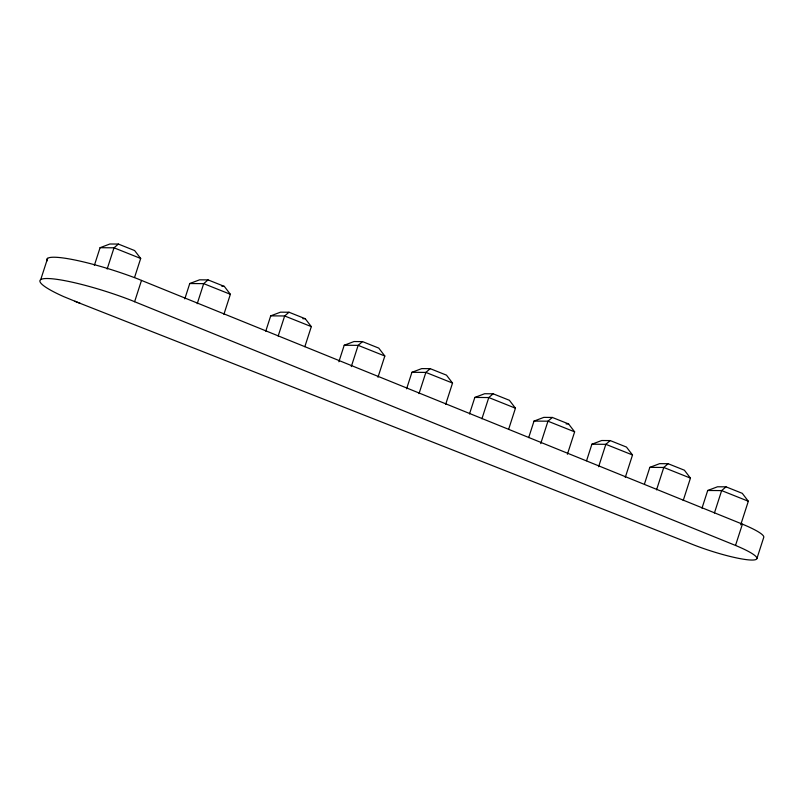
<?xml version="1.0" encoding="UTF-8"?>
<svg xmlns="http://www.w3.org/2000/svg" width="804" height="804" viewBox="0 0 804 804"><rect width="100%" height="100%" fill="white"/><g stroke="black" fill="none" stroke-linecap="round" stroke-linejoin="round"><path stroke-width="1.21" d="M40.733 279.611L47.617 258.315M94.359 265.4L100.068 247.702L109.877 243.994L118.379 244.064L134.63 250.557L140.69 258.466L134.59 277.34M107.153 269.038L114.017 247.813L118.379 244.064M74.872 301.269L689.249 543.102A46.763 6.834 17.9 0 0 750.454 560.006A46.763 6.834 17.9 0 0 735.519 545.444L134.62 301.711L141.494 280.415L138.318 279.099A68.089 9.949 17.9 0 0 47.074 260.868M184.799 298.867L189.754 283.531L199.563 279.832L208.055 279.892L224.306 286.385L230.366 294.294L223.894 314.354M197.221 303.691L203.693 283.641L208.055 279.892M265.752 331.198L270.707 315.861L280.506 312.173L289.008 312.233L305.259 318.726L311.319 326.615L304.837 346.685M278.174 336.032L284.656 315.962L289.008 312.233M338.876 361.76L344.212 345.248L354.021 341.539L362.514 341.61L378.764 348.102L384.825 356.011L377.97 377.247M351.298 366.584L358.152 345.358L362.514 341.61M406.593 388.824L411.929 372.302L421.738 368.604L430.23 368.664L446.481 375.156L452.541 383.066L445.687 404.301M419.015 393.648L425.869 372.413L430.23 368.664M469.496 413.959L474.832 397.437L484.641 393.729L493.143 393.799L509.394 400.291L515.444 408.201L508.59 429.436M481.918 418.783L488.782 397.548L493.143 393.799M528.69 437.607L534.017 421.085L543.826 417.376L552.328 417.447L568.579 423.939L574.639 431.848L567.393 454.26M540.72 443.607L547.966 421.195L552.328 417.447M586.568 460.732L591.905 444.21L601.714 440.512L610.206 440.572L626.457 447.064L632.517 454.974L625.281 477.385M598.608 466.732L605.844 444.321L610.206 440.572M644.496 483.877L649.833 467.365L659.642 463.657L668.134 463.717L684.395 470.209L690.445 478.119L683.209 500.54M656.536 489.877L663.772 467.466L668.134 463.717M701.992 508.178L707.711 490.49L717.52 486.782L726.012 486.842L742.273 493.334L748.323 501.244L740.705 524.841M714.414 513.002L721.65 490.591L726.012 486.842M735.519 545.444L742.404 524.148L141.494 280.415M756.926 558.478L763.8 537.183A46.763 6.834 17.9 0 0 742.404 524.148M100.068 247.702L114.017 247.813L140.69 258.466M189.754 283.531L203.693 283.641L230.366 294.294M221.884 286.365L224.306 286.385M270.707 315.861L284.656 315.962L311.319 326.615M302.827 318.716L305.259 318.726M344.212 345.248L358.152 345.358L384.825 356.011M411.929 372.302L425.869 372.413L452.541 383.066M474.832 397.437L488.782 397.548L515.444 408.201M534.017 421.085L547.966 421.195L574.639 431.848M566.147 423.919L568.579 423.939M591.905 444.21L605.844 444.321L632.517 454.974M649.833 467.365L663.772 467.466L690.445 478.119M707.711 490.49L721.65 490.591L748.323 501.244M80.36 303.43L63.657 296.606A68.089 9.949 17.9 0 1 49.617 278.596A68.089 9.949 17.9 0 1 131.444 300.394L134.62 301.711"/></g></svg>
